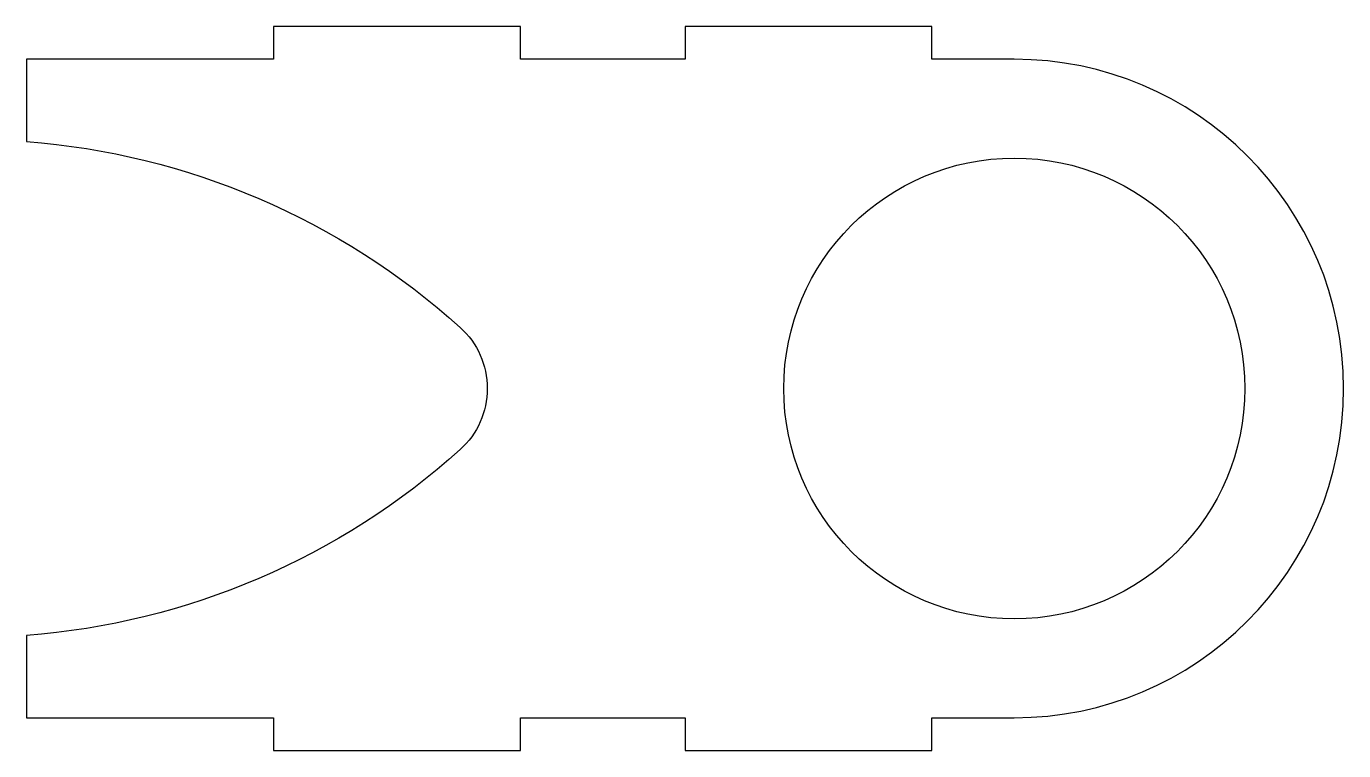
# Model space of a CAD drawing. Header units: inches. Extents: x 0 to 80, y -2 to 42.
import ezdxf

# ---------------------------------------------------------------- set-up
doc = ezdxf.new("R2010")
doc.units = ezdxf.units.IN
doc.header["$MEASUREMENT"] = 0

msp = doc.modelspace()

# ---------------------------------------------------------------- linework, layer by layer
msp.add_lwpolyline([(0, 0), (15, 0), (15, -2), (30, -2), (30, 0), (40, 0), (40, -2), (55, -2), (55, 0), (60, 0, 1), (60, 40), (55, 40), (55, 42), (40, 42), (40, 40), (30, 40), (30, 42), (15, 42), (15, 40), (0, 40), (0, 35, -0.166249), (26.345, 23.712, -0.444473), (26.345, 16.288, -0.166249), (0, 5)], format="xyb", close=True)
for centre, radius in [((60, 20), 14), ((80, 20), 0), ((80, 20), 0)]:
    msp.add_circle(centre, radius)

doc.saveas('drawing.dxf')
